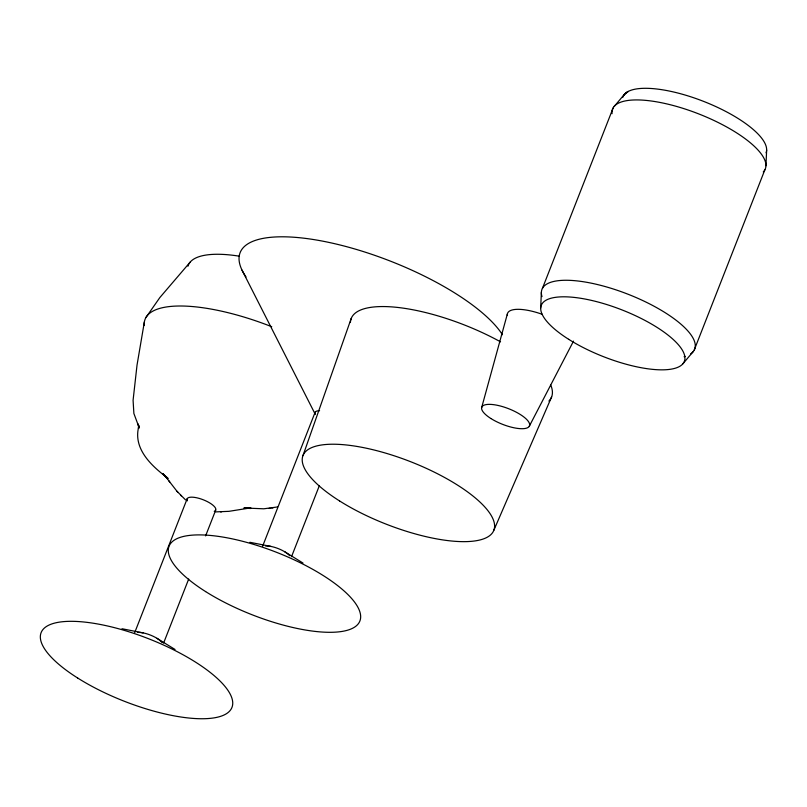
<?xml version="1.0" encoding="UTF-8"?>
<svg xmlns="http://www.w3.org/2000/svg" width="807" height="807" viewBox="0 0 807 807"><rect width="100%" height="100%" fill="white"/><g stroke="black" fill="none" stroke-linecap="round" stroke-linejoin="round"><path stroke-width="1.21" d="M540.66 308.143L541.376 292.386M765.934 165.768L766.65 150.001M144.372 321.912L137.029 365.087L133.084 400.272L133.881 413.497L139.218 427.841L138.179 423.998L138.844 427.881L138.562 425.208L138.501 428.315L138.542 427.478C133.286 449.59 152.362 466.718 168.249 478.46M481.638 407.656L507.371 313.953M302.968 455.632L351.196 318.523M134.658 632.749L187.194 498.676M163.569 643.159L188.697 579.033M205.603 535.898L215.661 510.246M262.588 546.319L315.133 412.246M291.509 556.719L319.38 485.602M542.425 288.381L613.098 108.057M694.212 350.087L764.885 169.773M493.854 530.239L551.635 396.873M529.281 426.278L573.505 341.129M146.027 317.373L159.847 297.561L190.129 262.174M624.88 93.844L623.932 94.974L628.209 91.443L627.432 91.867M614.188 106.453L624.376 94.399M682.934 363.755L693.122 351.701M626.05 92.805L626.716 92.321M277.568 506.947L263.768 508.803L243.845 507.976M269.064 508.43L270.284 508.269M271.717 508.077L272.988 507.906M215.762 511.89L228.926 511.335L249.817 508.017L246.004 508.279L251.128 508.208L244.692 508.027M220.513 511.86L221.552 511.85M248.021 508.309L250.806 508.501M249.898 542.294L271.011 546.45M121.968 628.734L143.071 632.89M284.861 551.857L302.988 563.044M156.921 638.297L175.058 649.484M166.888 477.391L163.216 474.203L166.847 477.663L164.093 474.859M185.549 499.896L176.945 491.231L168.895 480.871M176.945 491.231L177.732 492.068M180.627 495.155L181.282 495.851M162.923 473.487L167.513 478.884M165.556 476.453L169.712 481.94M242.039 270.174L315.255 414.294M187.95 266.219A99.523 32.562 21.4 0 1 239.104 256.152M144.221 325.382A120.021 39.271 21.4 0 1 271.747 326.714M187.375 500.844A15.373 5.034 21.4 0 1 203.223 499.765A15.373 5.034 21.4 0 1 214.238 511.345M137.523 632.436A15.373 5.034 21.4 0 1 151.232 635.412A15.373 5.034 21.4 0 1 162.116 642.715M622.701 97.526A76.847 25.148 21.4 0 1 702.473 100.946A76.847 25.148 21.4 0 1 766.075 152.805M541.991 296.603A81.981 26.823 21.4 0 1 626.817 293.758A81.981 26.823 21.4 0 1 690.631 353.91M685.193 356.401A81.981 26.823 21.4 0 1 684.104 356.714M612.059 113.676A82.011 26.833 21.4 0 1 697.47 113.424A82.011 26.833 21.4 0 1 763.261 171.972M550.717 385.03A107.603 35.205 21.4 0 1 548.891 401.079M350.42 322.457A107.603 35.205 21.4 0 1 500.552 341.845M507.331 315.335A35.871 11.732 21.4 0 1 542.334 314.347M246.034 276.952A143.434 46.937 21.4 0 1 332.595 243.22A143.434 46.937 21.4 0 1 502.458 334.734M315.113 413.951A15.373 5.034 21.4 0 1 319.582 410.723M265.574 545.996A15.373 5.034 21.4 0 1 289.612 555.7M77.674 678.021A102.479 33.531 21.4 0 0 231.861 707.658A102.479 33.531 21.4 0 0 100.098 624.426A102.479 33.531 21.4 0 0 77.674 678.021M568.663 339.303A76.847 25.148 21.4 0 0 684.286 361.536A76.847 25.148 21.4 0 0 585.479 299.125A76.847 25.148 21.4 0 0 568.663 339.303M339.545 500.925A102.479 33.531 21.4 0 0 493.733 530.562A102.479 33.531 21.4 0 0 361.97 447.33A102.479 33.531 21.4 0 0 339.545 500.925M490.918 418.53A25.612 8.383 21.4 0 0 529.463 425.935A25.612 8.383 21.4 0 0 496.527 405.134A25.612 8.383 21.4 0 0 490.918 418.53M205.603 591.581A102.479 33.531 21.4 0 0 359.791 621.229A102.479 33.531 21.4 0 0 228.028 537.997A102.479 33.531 21.4 0 0 205.603 591.581"/></g></svg>
